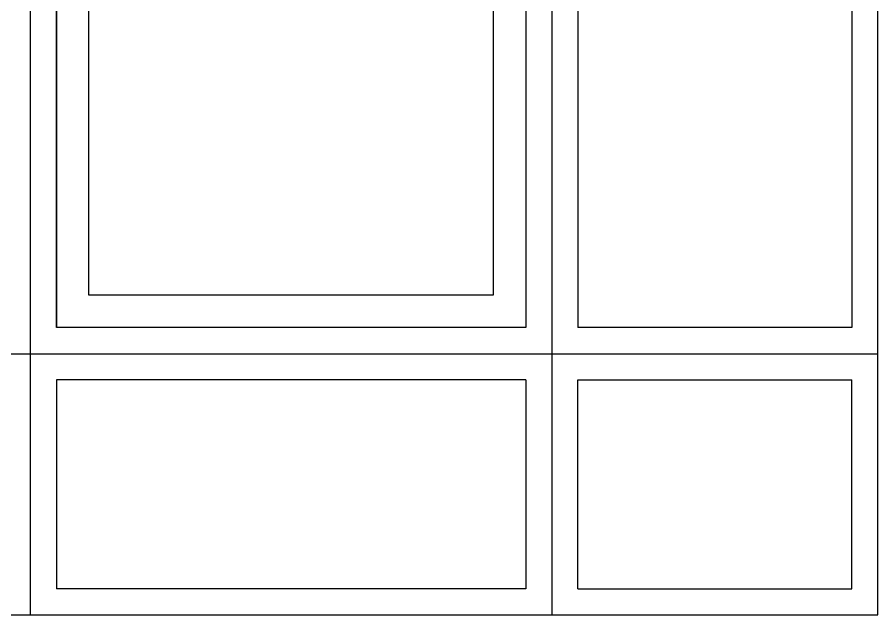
# Model space of a CAD drawing. Header units: metres. Extents: x 46426 to 130526, y 61608 to 121008.
# Drawn here: x 81525 to 84165, y 71315 to 73147 of the extents above; entities that cross this region are included whole.
import ezdxf

# ---------------------------------------------------------------- set-up
doc = ezdxf.new("R2010")
doc.units = ezdxf.units.M
doc.layers.add('WINDOW', color=7, linetype='Continuous')

msp = doc.modelspace()

# ---------------------------------------------------------------- linework, layer by layer
at = {"layer": 'WINDOW'}
for p, q in [((83164.8, 77048), (83164.8, 71315.15)), ((81564.8, 74915.15), (81564.8, 71315.15)), ((81564.8, 74915.15), (81564.8, 71315.15)), ((84164.8, 71315.15), (84164.8, 74915.15)), ((81644.8, 74835.15), (81644.8, 72195.15)), ((83244.8, 74835.15), (83244.8, 72195.15)), ((84084.8, 74835.15), (84084.8, 72195.15)), ((84084.8, 72195.15), (83244.8, 72195.15)), ((78964.8, 72115.15), (84164.8, 72115.15)), ((83084.8, 72035.15), (81644.8, 72035.15)), ((81644.8, 72035.15), (81644.8, 71395.15)), ((81644.8, 72035.15), (81644.8, 71395.15)), ((83084.8, 72035.15), (83084.8, 71395.15)), ((83244.8, 71395.15), (83244.8, 72035.15)), ((83244.8, 72035.15), (84084.8, 72035.15)), ((84084.8, 71395.15), (84084.8, 72035.15)), ((83084.8, 71395.15), (81644.8, 71395.15)), ((83244.8, 71395.15), (84084.8, 71395.15)), ((78964.8, 71315.15), (84164.8, 71315.15))]:
    msp.add_line(p, q, dxfattribs=at)
msp.add_lwpolyline([(83084.8, 72195.15), (81644.8, 72195.15), (81644.8, 74835.15), (83084.8, 74835.15), (83084.8, 72195.15)], dxfattribs=at)
msp.add_lwpolyline([(82984.8, 72295.15), (81744.8, 72295.15), (81744.8, 74735.15), (82984.8, 74735.15)], close=True, dxfattribs=at)

doc.saveas('drawing.dxf')
